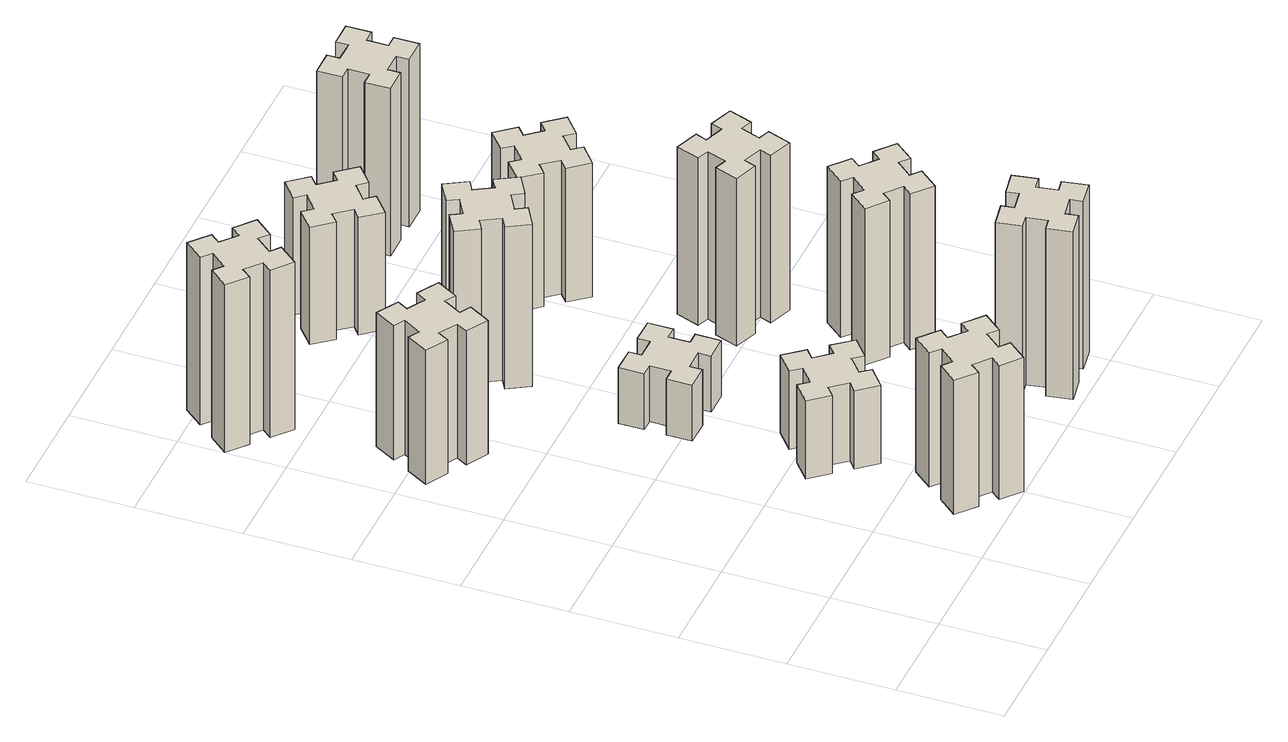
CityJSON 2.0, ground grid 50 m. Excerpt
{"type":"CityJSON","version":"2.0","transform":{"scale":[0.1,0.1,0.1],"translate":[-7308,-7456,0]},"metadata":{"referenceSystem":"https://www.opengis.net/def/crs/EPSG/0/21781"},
"CityObjects":{
"building1":{"type":"Building","attributes":{"class":"1000","function":"1000","usage":"1000","yearOfConstruction":2016,"roofType":"1000","measuredHeight":72,"storeysAboveGround":30,"storeysBelowGround":0},"geometry":[{"type":"Solid","lod":"1","boundaries":[[[[0,1,2,3,4,5,6,7,8,9,10,11,12,13,14,15,16,17,18,19]],[[17,16,20,21]],[[16,15,22,20]],[[15,14,23,22]],[[14,13,24,23]],[[13,12,25,24]],[[12,11,26,25]],[[11,10,27,26]],[[10,9,28,27]],[[9,8,29,28]],[[8,7,30,29]],[[7,6,31,30]],[[6,5,32,31]],[[5,4,33,32]],[[4,3,34,33]],[[3,2,35,34]],[[2,1,36,35]],[[1,0,37,36]],[[0,19,38,37]],[[19,18,39,38]],[[18,17,21,39]],[[24,25,26,27,28,29,30,31,32,33,34,35,36,37,38,39,21,20,22,23]]]]}]},
"building2":{"type":"Building","attributes":{"class":"1000","function":"1000","usage":"1000","yearOfConstruction":2016,"roofType":"1000","measuredHeight":72,"storeysAboveGround":30,"storeysBelowGround":0},"geometry":[{"type":"Solid","lod":"1","boundaries":[[[[40,41,42,43,44,45,46,47,48,49,50,51,52,53,54,55,56,57,58,59]],[[57,56,60,61]],[[56,55,62,60]],[[55,54,63,62]],[[54,53,64,63]],[[53,52,65,64]],[[52,51,66,65]],[[51,50,67,66]],[[50,49,68,67]],[[49,48,69,68]],[[48,47,70,69]],[[47,46,71,70]],[[46,45,72,71]],[[45,44,73,72]],[[44,43,74,73]],[[43,42,75,74]],[[42,41,76,75]],[[41,40,77,76]],[[40,59,78,77]],[[59,58,79,78]],[[58,57,61,79]],[[64,65,66,67,68,69,70,71,72,73,74,75,76,77,78,79,61,60,62,63]]]]}]},
"building3":{"type":"Building","attributes":{"class":"1000","function":"1000","usage":"1000","yearOfConstruction":2016,"roofType":"1000","measuredHeight":90,"storeysAboveGround":30,"storeysBelowGround":0},"geometry":[{"type":"Solid","lod":"1","boundaries":[[[[80,81,82,83,84,85,86,87,88,89,90,91,92,93,94,95,96,97,98,99]],[[97,96,100,101]],[[96,95,102,100]],[[95,94,103,102]],[[94,93,104,103]],[[93,92,105,104]],[[92,91,106,105]],[[91,90,107,106]],[[90,89,108,107]],[[89,88,109,108]],[[88,87,110,109]],[[87,86,111,110]],[[86,85,112,111]],[[85,84,113,112]],[[84,83,114,113]],[[83,82,115,114]],[[82,81,116,115]],[[81,80,117,116]],[[80,99,118,117]],[[99,98,119,118]],[[98,97,101,119]],[[104,105,106,107,108,109,110,111,112,113,114,115,116,117,118,119,101,100,102,103]]]]}]},
"building4":{"type":"Building","attributes":{"class":"1000","function":"1000","usage":"1000","yearOfConstruction":2016,"roofType":"1000","measuredHeight":42,"storeysAboveGround":30,"storeysBelowGround":0},"geometry":[{"type":"Solid","lod":"1","boundaries":[[[[120,121,122,123,124,125,126,127,128,129,130,131,132,133,134,135,136,137,138,139]],[[137,136,140,141]],[[136,135,142,140]],[[135,134,143,142]],[[134,133,144,143]],[[133,132,145,144]],[[132,131,146,145]],[[131,130,147,146]],[[130,129,148,147]],[[129,128,149,148]],[[128,127,150,149]],[[127,126,151,150]],[[126,125,152,151]],[[125,124,153,152]],[[124,123,154,153]],[[123,122,155,154]],[[122,121,156,155]],[[121,120,157,156]],[[120,139,158,157]],[[139,138,159,158]],[[138,137,141,159]],[[144,145,146,147,148,149,150,151,152,153,154,155,156,157,158,159,141,140,142,143]]]]}]},
"building5":{"type":"Building","attributes":{"class":"1000","function":"1000","usage":"1000","yearOfConstruction":2016,"roofType":"1000","measuredHeight":30,"storeysAboveGround":30,"storeysBelowGround":0},"geometry":[{"type":"Solid","lod":"1","boundaries":[[[[160,161,162,163,164,165,166,167,168,169,170,171,172,173,174,175,176,177,178,179]],[[177,176,180,181]],[[176,175,182,180]],[[175,174,183,182]],[[174,173,184,183]],[[173,172,185,184]],[[172,171,186,185]],[[171,170,187,186]],[[170,169,188,187]],[[169,168,189,188]],[[168,167,190,189]],[[167,166,191,190]],[[166,165,192,191]],[[165,164,193,192]],[[164,163,194,193]],[[163,162,195,194]],[[162,161,196,195]],[[161,160,197,196]],[[160,179,198,197]],[[179,178,199,198]],[[178,177,181,199]],[[184,185,186,187,188,189,190,191,192,193,194,195,196,197,198,199,181,180,182,183]]]]}]},
"building6":{"type":"Building","attributes":{"class":"1000","function":"1000","usage":"1000","yearOfConstruction":2016,"roofType":"1000","measuredHeight":87,"storeysAboveGround":30,"storeysBelowGround":0},"geometry":[{"type":"Solid","lod":"1","boundaries":[[[[200,201,202,203,204,205,206,207,208,209,210,211,212,213,214,215,216,217,218,219]],[[217,216,220,221]],[[216,215,222,220]],[[215,214,223,222]],[[214,213,224,223]],[[213,212,225,224]],[[212,211,226,225]],[[211,210,227,226]],[[210,209,228,227]],[[209,208,229,228]],[[208,207,230,229]],[[207,206,231,230]],[[206,205,232,231]],[[205,204,233,232]],[[204,203,234,233]],[[203,202,235,234]],[[202,201,236,235]],[[201,200,237,236]],[[200,219,238,237]],[[219,218,239,238]],[[218,217,221,239]],[[224,225,226,227,228,229,230,231,232,233,234,235,236,237,238,239,221,220,222,223]]]]}]},
"building7":{"type":"Building","attributes":{"class":"1000","function":"1000","usage":"1000","yearOfConstruction":2016,"roofType":"1000","measuredHeight":90,"storeysAboveGround":30,"storeysBelowGround":0},"geometry":[{"type":"Solid","lod":"1","boundaries":[[[[240,241,242,243,244,245,246,247,248,249,250,251,252,253,254,255,256,257,258,259]],[[257,256,260,261]],[[256,255,262,260]],[[255,254,263,262]],[[254,253,264,263]],[[253,252,265,264]],[[252,251,266,265]],[[251,250,267,266]],[[250,249,268,267]],[[249,248,269,268]],[[248,247,270,269]],[[247,246,271,270]],[[246,245,272,271]],[[245,244,273,272]],[[244,243,274,273]],[[243,242,275,274]],[[242,241,276,275]],[[241,240,277,276]],[[240,259,278,277]],[[259,258,279,278]],[[258,257,261,279]],[[264,265,266,267,268,269,270,271,272,273,274,275,276,277,278,279,261,260,262,263]]]]}]},
"building8":{"type":"Building","attributes":{"class":"1000","function":"1000","usage":"1000","yearOfConstruction":2016,"roofType":"1000","measuredHeight":63,"storeysAboveGround":30,"storeysBelowGround":0},"geometry":[{"type":"Solid","lod":"1","boundaries":[[[[280,281,282,283,284,285,286,287,288,289,290,291,292,293,294,295,296,297,298,299]],[[297,296,300,301]],[[296,295,302,300]],[[295,294,303,302]],[[294,293,304,303]],[[293,292,305,304]],[[292,291,306,305]],[[291,290,307,306]],[[290,289,308,307]],[[289,288,309,308]],[[288,287,310,309]],[[287,286,311,310]],[[286,285,312,311]],[[285,284,313,312]],[[284,283,314,313]],[[283,282,315,314]],[[282,281,316,315]],[[281,280,317,316]],[[280,299,318,317]],[[299,298,319,318]],[[298,297,301,319]],[[304,305,306,307,308,309,310,311,312,313,314,315,316,317,318,319,301,300,302,303]]]]}]},
"building9":{"type":"Building","attributes":{"class":"1000","function":"1000","usage":"1000","yearOfConstruction":2016,"roofType":"1000","measuredHeight":84,"storeysAboveGround":30,"storeysBelowGround":0},"geometry":[{"type":"Solid","lod":"1","boundaries":[[[[320,321,322,323,324,325,326,327,328,329,330,331,332,333,334,335,336,337,338,339]],[[337,336,340,341]],[[336,335,342,340]],[[335,334,343,342]],[[334,333,344,343]],[[333,332,345,344]],[[332,331,346,345]],[[331,330,347,346]],[[330,329,348,347]],[[329,328,349,348]],[[328,327,350,349]],[[327,326,351,350]],[[326,325,352,351]],[[325,324,353,352]],[[324,323,354,353]],[[323,322,355,354]],[[322,321,356,355]],[[321,320,357,356]],[[320,339,358,357]],[[339,338,359,358]],[[338,337,341,359]],[[344,345,346,347,348,349,350,351,352,353,354,355,356,357,358,359,341,340,342,343]]]]}]},
"building10":{"type":"Building","attributes":{"class":"1000","function":"1000","usage":"1000","yearOfConstruction":2016,"roofType":"1000","measuredHeight":90,"storeysAboveGround":30,"storeysBelowGround":0},"geometry":[{"type":"Solid","lod":"1","boundaries":[[[[360,361,362,363,364,365,366,367,368,369,370,371,372,373,374,375,376,377,378,379]],[[377,376,380,381]],[[376,375,382,380]],[[375,374,383,382]],[[374,373,384,383]],[[373,372,385,384]],[[372,371,386,385]],[[371,370,387,386]],[[370,369,388,387]],[[369,368,389,388]],[[368,367,390,389]],[[367,366,391,390]],[[366,365,392,391]],[[365,364,393,392]],[[364,363,394,393]],[[363,362,395,394]],[[362,361,396,395]],[[361,360,397,396]],[[360,379,398,397]],[[379,378,399,398]],[[378,377,381,399]],[[384,385,386,387,388,389,390,391,392,393,394,395,396,397,398,399,381,380,382,383]]]]}]},
"building11":{"type":"Building","attributes":{"class":"1000","function":"1000","usage":"1000","yearOfConstruction":2016,"roofType":"1000","measuredHeight":72,"storeysAboveGround":30,"storeysBelowGround":0},"geometry":[{"type":"Solid","lod":"1","boundaries":[[[[400,401,402,403,404,405,406,407,408,409,410,411,412,413,414,415,416,417,418,419]],[[417,416,420,421]],[[416,415,422,420]],[[415,414,423,422]],[[414,413,424,423]],[[413,412,425,424]],[[412,411,426,425]],[[411,410,427,426]],[[410,409,428,427]],[[409,408,429,428]],[[408,407,430,429]],[[407,406,431,430]],[[406,405,432,431]],[[405,404,433,432]],[[404,403,434,433]],[[403,402,435,434]],[[402,401,436,435]],[[401,400,437,436]],[[400,419,438,437]],[[419,418,439,438]],[[418,417,421,439]],[[424,425,426,427,428,429,430,431,432,433,434,435,436,437,438,439,421,420,422,423]]]]}]},
"building12":{"type":"Building","attributes":{"class":"1000","function":"1000","usage":"1000","yearOfConstruction":2016,"roofType":"1000","measuredHeight":90,"storeysAboveGround":30,"storeysBelowGround":0},"geometry":[{"type":"Solid","lod":"1","boundaries":[[[[440,441,442,443,444,445,446,447,448,449,450,451,452,453,454,455,456,457,458,459]],[[457,456,460,461]],[[456,455,462,460]],[[455,454,463,462]],[[454,453,464,463]],[[453,452,465,464]],[[452,451,466,465]],[[451,450,467,466]],[[450,449,468,467]],[[449,448,469,468]],[[448,447,470,469]],[[447,446,471,470]],[[446,445,472,471]],[[445,444,473,472]],[[444,443,474,473]],[[443,442,475,474]],[[442,441,476,475]],[[441,440,477,476]],[[440,459,478,477]],[[459,458,479,478]],[[458,457,461,479]],[[464,465,466,467,468,469,470,471,472,473,474,475,476,477,478,479,461,460,462,463]]]]}]}
},
"vertices":[
[876,193,0],[953,129,0],[914,83,0],[1006,6,0],[1083,98,0],[1037,136,0],[1102,213,0],[1148,174,0],[1225,266,0],[1133,343,0],[1094,297,0],[1018,362,0],[1056,408,0],[964,485,0],[887,393,0],[933,354,0],[869,278,0],[823,316,0],[746,224,0],[838,147,0],[869,278,720],[823,316,720],[933,354,720],[887,393,720],[964,485,720],[1056,408,720],[1018,362,720],[1094,297,720],[1133,343,720],[1225,266,720],[1148,174,720],[1102,213,720],[1037,136,720],[1083,98,720],[1006,6,720],[914,83,720],[953,129,720],[876,193,720],[838,147,720],[746,224,720],
[416,2367,0],[466,2454,0],[518,2424,0],[578,2528,0],[474,2588,0],[444,2536,0],[357,2586,0],[387,2638,0],[283,2698,0],[223,2594,0],[275,2564,0],[225,2477,0],[173,2507,0],[113,2403,0],[217,2343,0],[247,2395,0],[334,2345,0],[304,2293,0],[408,2233,0],[468,2337,0],[334,2345,720],[304,2293,720],[247,2395,720],[217,2343,720],[113,2403,720],[173,2507,720],[225,2477,720],[275,2564,720],[223,2594,720],[283,2698,720],[387,2638,720],[357,2586,720],[444,2536,720],[474,2588,720],[578,2528,720],[518,2424,720],[466,2454,720],[416,2367,720],[468,2337,720],[408,2233,720],
[136,3253,0],[213,3189,0],[174,3143,0],[266,3066,0],[343,3158,0],[297,3196,0],[362,3273,0],[408,3234,0],[485,3326,0],[393,3403,0],[354,3357,0],[278,3422,0],[316,3468,0],[224,3545,0],[147,3453,0],[193,3414,0],[129,3338,0],[83,3376,0],[6,3284,0],[98,3207,0],[129,3338,900],[83,3376,900],[193,3414,900],[147,3453,900],[224,3545,900],[316,3468,900],[278,3422,900],[354,3357,900],[393,3403,900],[485,3326,900],[408,3234,900],[362,3273,900],[297,3196,900],[343,3158,900],[266,3066,900],[174,3143,900],[213,3189,900],[136,3253,900],[98,3207,900],[6,3284,900],
[953,1002,0],[876,937,0],[838,983,0],[746,906,0],[823,814,0],[869,853,0],[933,776,0],[887,738,0],[964,646,0],[1056,723,0],[1018,769,0],[1094,833,0],[1133,787,0],[1225,864,0],[1148,956,0],[1102,918,0],[1037,994,0],[1083,1033,0],[1006,1125,0],[914,1048,0],[1037,994,420],[1083,1033,420],[1102,918,420],[1148,956,420],[1225,864,420],[1133,787,420],[1094,833,420],[1018,769,420],[1056,723,420],[964,646,420],[887,738,420],[933,776,420],[869,853,420],[823,814,420],[746,906,420],[838,983,420],[876,937,420],[953,1002,420],[914,1048,420],[1006,1125,420],
[1095,1575,0],[1095,1675,0],[1155,1675,0],[1155,1795,0],[1035,1795,0],[1035,1735,0],[935,1735,0],[935,1795,0],[815,1795,0],[815,1675,0],[875,1675,0],[875,1575,0],[815,1575,0],[815,1455,0],[935,1455,0],[935,1515,0],[1035,1515,0],[1035,1455,0],[1155,1455,0],[1155,1575,0],[1035,1515,300],[1035,1455,300],[935,1515,300],[935,1455,300],[815,1455,300],[815,1575,300],[875,1575,300],[875,1675,300],[815,1675,300],[815,1795,300],[935,1795,300],[935,1735,300],[1035,1735,300],[1035,1795,300],[1155,1795,300],[1155,1675,300],[1095,1675,300],[1095,1575,300],[1155,1575,300],[1155,1455,300],
[865,2454,0],[915,2367,0],[863,2337,0],[923,2233,0],[1027,2293,0],[997,2345,0],[1084,2395,0],[1114,2343,0],[1218,2403,0],[1158,2507,0],[1106,2477,0],[1056,2564,0],[1108,2594,0],[1048,2698,0],[944,2638,0],[974,2586,0],[887,2536,0],[857,2588,0],[753,2528,0],[813,2424,0],[887,2536,870],[857,2588,870],[974,2586,870],[944,2638,870],[1048,2698,870],[1108,2594,870],[1056,2564,870],[1106,2477,870],[1158,2507,870],[1218,2403,870],[1114,2343,870],[1084,2395,870],[997,2345,870],[1027,2293,870],[923,2233,870],[863,2337,870],[915,2367,870],[865,2454,870],[813,2424,870],[753,2528,870],
[1855,362,0],[1757,345,0],[1747,404,0],[1628,383,0],[1649,265,0],[1708,275,0],[1726,177,0],[1667,167,0],[1687,48,0],[1806,69,0],[1795,128,0],[1894,146,0],[1904,87,0],[2022,107,0],[2001,226,0],[1942,215,0],[1925,314,0],[1984,324,0],[1963,442,0],[1845,421,0],[1925,314,900],[1984,324,900],[1942,215,900],[2001,226,900],[2022,107,900],[1904,87,900],[1894,146,900],[1795,128,900],[1806,69,900],[1687,48,900],[1667,167,900],[1726,177,900],[1708,275,900],[1649,265,900],[1628,383,900],[1747,404,900],[1757,345,900],[1855,362,900],[1845,421,900],[1963,442,900],
[1202,3238,0],[1137,3314,0],[1183,3353,0],[1106,3445,0],[1014,3368,0],[1053,3322,0],[976,3257,0],[938,3303,0],[846,3226,0],[923,3134,0],[969,3173,0],[1033,3096,0],[987,3058,0],[1064,2966,0],[1156,3043,0],[1118,3089,0],[1194,3153,0],[1233,3107,0],[1325,3184,0],[1248,3276,0],[1194,3153,630],[1233,3107,630],[1118,3089,630],[1156,3043,630],[1064,2966,630],[987,3058,630],[1033,3096,630],[969,3173,630],[923,3134,630],[846,3226,630],[938,3303,630],[976,3257,630],[1053,3322,630],[1014,3368,630],[1106,3445,630],[1183,3353,630],[1137,3314,630],[1202,3238,630],[1248,3276,630],[1325,3184,630],
[1877,876,0],[1942,953,0],[1988,914,0],[2065,1006,0],[1973,1083,0],[1934,1037,0],[1858,1102,0],[1896,1148,0],[1804,1225,0],[1727,1133,0],[1773,1094,0],[1709,1018,0],[1663,1056,0],[1586,964,0],[1678,887,0],[1716,933,0],[1793,869,0],[1754,823,0],[1846,746,0],[1923,838,0],[1793,869,840],[1754,823,840],[1716,933,840],[1678,887,840],[1586,964,840],[1663,1056,840],[1709,1018,840],[1773,1094,840],[1727,1133,840],[1804,1225,840],[1896,1148,840],[1858,1102,840],[1934,1037,840],[1973,1083,840],[2065,1006,840],[1988,914,840],[1942,953,840],[1877,876,840],[1923,838,840],[1846,746,840],
[1810,1712,0],[1716,1746,0],[1737,1802,0],[1624,1843,0],[1583,1730,0],[1639,1710,0],[1605,1616,0],[1549,1637,0],[1507,1524,0],[1620,1483,0],[1641,1539,0],[1735,1505,0],[1714,1449,0],[1827,1407,0],[1868,1520,0],[1812,1541,0],[1846,1635,0],[1902,1614,0],[1943,1727,0],[1830,1768,0],[1846,1635,900],[1902,1614,900],[1812,1541,900],[1868,1520,900],[1827,1407,900],[1714,1449,900],[1735,1505,900],[1641,1539,900],[1620,1483,900],[1507,1524,900],[1549,1637,900],[1605,1616,900],[1639,1710,900],[1583,1730,900],[1624,1843,900],[1737,1802,900],[1716,1746,900],[1810,1712,900],[1830,1768,900],[1943,1727,900],
[1509,2433,0],[1573,2356,0],[1527,2318,0],[1604,2226,0],[1696,2303,0],[1658,2349,0],[1734,2413,0],[1773,2367,0],[1865,2444,0],[1788,2536,0],[1742,2498,0],[1677,2574,0],[1723,2613,0],[1646,2705,0],[1554,2628,0],[1593,2582,0],[1516,2517,0],[1478,2563,0],[1386,2486,0],[1463,2394,0],[1516,2517,720],[1478,2563,720],[1593,2582,720],[1554,2628,720],[1646,2705,720],[1723,2613,720],[1677,2574,720],[1742,2498,720],[1788,2536,720],[1865,2444,720],[1773,2367,720],[1734,2413,720],[1658,2349,720],[1696,2303,720],[1604,2226,720],[1527,2318,720],[1573,2356,720],[1509,2433,720],[1463,2394,720],[1386,2486,720],
[1675,3195,0],[1775,3195,0],[1775,3135,0],[1895,3135,0],[1895,3255,0],[1835,3255,0],[1835,3355,0],[1895,3355,0],[1895,3475,0],[1775,3475,0],[1775,3415,0],[1675,3415,0],[1675,3475,0],[1555,3475,0],[1555,3355,0],[1615,3355,0],[1615,3255,0],[1555,3255,0],[1555,3135,0],[1675,3135,0],[1615,3255,900],[1555,3255,900],[1615,3355,900],[1555,3355,900],[1555,3475,900],[1675,3475,900],[1675,3415,900],[1775,3415,900],[1775,3475,900],[1895,3475,900],[1895,3355,900],[1835,3355,900],[1835,3255,900],[1895,3255,900],[1895,3135,900],[1775,3135,900],[1775,3195,900],[1675,3195,900],[1675,3135,900],[1555,3135,900]
]}
